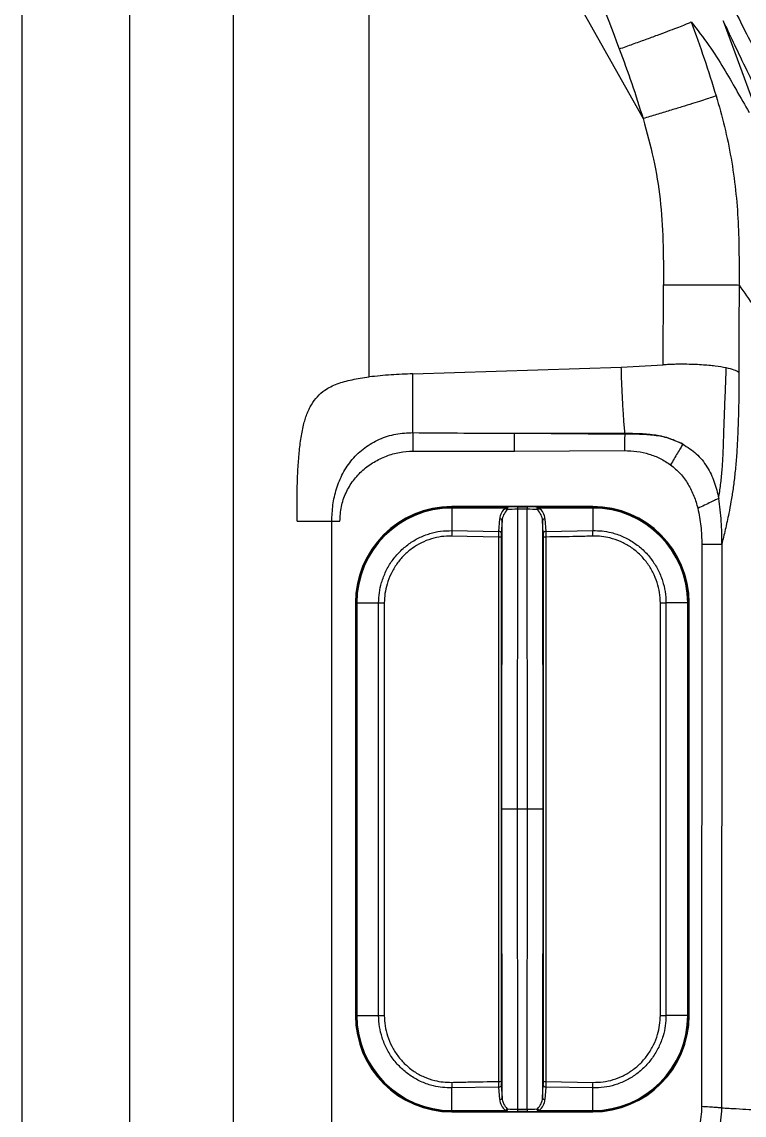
# Model space of a CAD drawing. Extents: x 400 to 501, y 484 to 634.
# Drawn here: x 400.3 to 409.21, y 561.47 to 574.96 of the extents above; entities that cross this region are included whole.
import ezdxf

# ---------------------------------------------------------------- set-up
doc = ezdxf.new("R2010")
doc.units = 0
doc.header["$MEASUREMENT"] = 0
doc.layers.add('1', color=4, linetype='Continuous')
doc.layers.add('DIM', color=3, linetype='Continuous')
doc.layers.add('GEOMETRY', color=3, linetype='Continuous', lineweight=25)

# ---------------------------------------------------------------- blocks, each defined once
blk = doc.blocks.new('2026 GRANDEE')
at = {"layer": '1', "color": 4, "ltscale": 16}
blk.add_line((-50.123, -3), (-50.123, -88.174), dxfattribs=at)
at = {"layer": 'GEOMETRY'}
for p, q in [((-48.791, -86.292), (-48.791, -4.882)), ((-44.821, -27.859), (-44.821, -27.866)), ((-44.821, -27.876), (-44.821, -27.866)), ((-44.821, -27.866), (-44.151, -27.866)), ((-44.821, -27.876), (-44.821, -28.155)), ((-44.157, -27.876), (-44.821, -27.876)), ((-44.011, -27.891), (-44.014, -31.593)), ((-44.011, -27.862), (-44.011, -27.891)), ((-44.011, -27.862), (-43.892, -27.862)), ((-43.892, -27.891), (-44.011, -27.891)), ((-43.892, -27.862), (-43.892, -27.891)), ((-43.889, -31.593), (-43.892, -27.891)), ((-43.753, -27.866), (-43.083, -27.866)), ((-43.083, -27.876), (-43.746, -27.876)), ((-43.083, -27.859), (-43.083, -27.866)), ((-43.083, -27.876), (-43.083, -27.866)), ((-43.083, -27.876), (-43.083, -28.155)), ((-44.241, -28.166), (-44.231, -28.01)), ((-44.201, -28.032), (-44.211, -28.188)), ((-44.204, -31.593), (-44.201, -28.032)), ((-43.703, -28.032), (-43.699, -31.593)), ((-43.693, -28.188), (-43.703, -28.032)), ((-43.673, -28.01), (-43.663, -28.166)), ((-44.821, -28.155), (-44.241, -28.166)), ((-43.663, -28.166), (-43.083, -28.155)), ((-44.242, -28.234), (-44.824, -28.223)), ((-46.01, -29.048), (-46.01, -34.139)), ((-46.01, -29.048), (-46.002, -29.048)), ((-46.002, -34.139), (-46.002, -29.048)), ((-46.002, -29.048), (-45.993, -29.048)), ((-45.993, -29.048), (-45.724, -29.048)), ((-45.724, -29.048), (-45.654, -29.048)), ((-45.654, -29.048), (-45.654, -34.139)), ((-42.249, -29.048), (-42.18, -29.048)), ((-41.91, -29.048), (-42.18, -29.048)), ((-42.18, -29.048), (-42.18, -34.139)), ((-41.91, -34.139), (-41.91, -29.048)), ((-41.91, -29.048), (-41.901, -29.048)), ((-41.901, -29.048), (-41.901, -34.139)), ((-41.894, -29.048), (-41.901, -29.048)), ((-44.201, -35.154), (-44.204, -31.593)), ((-44.014, -31.593), (-44.204, -31.593)), ((-44.014, -31.593), (-44.011, -35.296)), ((-43.889, -31.593), (-44.014, -31.593)), ((-43.699, -31.593), (-43.889, -31.593)), ((-46.01, -34.139), (-46.002, -34.139)), ((-46.002, -34.139), (-45.993, -34.139)), ((-45.993, -34.139), (-45.724, -34.139)), ((-45.724, -34.139), (-45.654, -34.139)), ((-42.249, -34.139), (-42.18, -34.139)), ((-41.91, -34.139), (-42.18, -34.139)), ((-41.91, -34.139), (-41.901, -34.139)), ((-41.894, -34.139), (-41.901, -34.139)), ((-44.241, -35.021), (-44.821, -35.032)), ((-44.821, -35.311), (-44.821, -35.032)), ((-44.231, -35.177), (-44.241, -35.021)), ((-44.211, -34.998), (-44.201, -35.154)), ((-43.703, -35.154), (-43.693, -34.998)), ((-43.663, -35.021), (-43.673, -35.177)), ((-43.083, -35.032), (-43.663, -35.021)), ((-43.661, -34.953), (-43.08, -34.964)), ((-43.083, -35.311), (-43.083, -35.032))]:
    blk.add_line(p, q, dxfattribs=at)
at = {"layer": 'GEOMETRY', "ltscale": 16}
for p, q in [((-47.516, -5.616), (-47.516, -41.246)), ((-45.841, -26.258), (-45.841, -17.061)), ((-41.473, -21.864), (-40.874, -23.505)), ((-42.214, -26.11), (-42.212, -25.122)), ((-45.301, -26.22), (-42.731, -26.136)), ((-42.731, -26.136), (-42.214, -26.11)), ((-44.048, -26.954), (-42.689, -26.964)), ((-44.048, -26.954), (-42.686, -26.954)), ((-42.686, -26.954), (-42.689, -26.964)), ((-44.05, -27.174), (-42.691, -27.168)), ((-46.301, -41.246), (-46.301, -28.039)), ((-46.301, -28.039), (-46.201, -28.039)), ((-41.739, -28.323), (-41.741, -35.262)), ((-41.493, -28.323), (-41.495, -35.279)), ((-41.894, -34.139), (-41.894, -29.048)), ((-44.821, -35.311), (-44.157, -35.311)), ((-44.821, -35.321), (-44.821, -35.311)), ((-44.151, -35.321), (-44.821, -35.321)), ((-44.821, -35.328), (-44.821, -35.321)), ((-44.821, -35.328), (-43.083, -35.328)), ((-44.011, -35.296), (-43.892, -35.296)), ((-44.011, -35.296), (-44.011, -35.325)), ((-43.892, -35.325), (-44.011, -35.325)), ((-43.892, -35.296), (-43.892, -35.325)), ((-43.083, -35.321), (-43.753, -35.321)), ((-43.746, -35.311), (-43.083, -35.311)), ((-43.083, -35.321), (-43.083, -35.311)), ((-43.083, -35.328), (-43.083, -35.321))]:
    blk.add_line(p, q, dxfattribs=at)
at = {"layer": 'GEOMETRY', "color": 4, "ltscale": 16}
for p, q in [((-43.083, -27.859), (-44.821, -27.859)), ((-45.993, -29.048), (-45.993, -34.139)), ((-45.724, -34.139), (-45.724, -29.048)), ((-42.249, -34.139), (-42.249, -29.048)), ((-43.892, -35.296), (-43.889, -31.593)), ((-43.699, -31.593), (-43.703, -35.154))]:
    blk.add_line(p, q, dxfattribs=at)
at = {"layer": 'GEOMETRY', "ltscale": 16, "flags": 128}
for points in [[(-45.841, -17.061), (-44.152, -20.066), (-42.463, -23.071)], [(-41.279, -25.124), (-41.28, -25.664), (-41.281, -26.205)]]:
    blk.add_lwpolyline(points, dxfattribs=at)
at = {"layer": 'GEOMETRY'}
for centre, radius, start, end in [((-44.821, -29.048), 1.189, 90, 180), ((-44.821, -29.048), 1.182, 90, 180), ((-44.181, -27.917), 0.0485, 23.7777, 59.6899), ((-44.16, -27.893), 0.0287, 355.1309, 70.5901), ((-43.743, -27.893), 0.0287, 109.4099, 184.8691), ((-43.722, -27.917), 0.0485, 120.3101, 156.2223), ((-43.083, -29.048), 1.189, 0, 90), ((-43.083, -29.048), 1.182, 0, 90), ((-43.083, -29.048), 1.172, 0, 90), ((-44.229, -28.038), 0.0283, 11.3134, 94.4463), ((-43.675, -28.038), 0.0283, 85.5537, 168.6866), ((-42.713, -28.282), 2.111, 176.5587, 178.4096), ((-44.238, -28.194), 0.0283, 11.3134, 94.4463), ((-43.665, -28.194), 0.0283, 85.5537, 168.6866), ((-45.19, -28.282), 2.111, 1.5904, 3.4413), ((-44.236, -28.353), 0.119, 78.5676, 93.1592), ((-43.668, -28.353), 0.119, 86.8408, 101.4324), ((-44.821, -34.139), 1.189, 180, 270), ((-44.821, -34.139), 1.182, 180, 270), ((-44.821, -34.139), 1.172, 180, 270), ((-43.083, -34.139), 1.172, 270, 0), ((-43.083, -34.139), 1.182, 270, 0), ((-43.083, -34.139), 1.189, 270, 0), ((-42.713, -34.905), 2.111, 181.5904, 183.4413), ((-44.236, -34.833), 0.119, 266.8408, 281.4324), ((-44.238, -34.993), 0.0283, 265.5537, 348.6866), ((-43.665, -34.993), 0.0283, 191.3134, 274.4463), ((-43.668, -34.833), 0.119, 258.5676, 273.1592), ((-45.19, -34.905), 2.111, 356.5587, 358.4096), ((-44.229, -35.149), 0.0283, 265.5537, 348.6866), ((-43.675, -35.149), 0.0283, 191.3134, 274.4463)]:
    blk.add_arc(centre, radius, start, end, dxfattribs=at)
at = {"layer": 'GEOMETRY', "color": 4, "ltscale": 16}
blk.add_arc((-44.821, -29.048), 1.172, 90, 180, dxfattribs=at)
at = {"layer": 'GEOMETRY', "ltscale": 256}
for centre, radius, start, end in [((-44.181, -35.269), 0.0485, 300.3101, 336.2223), ((-44.16, -35.293), 0.0287, 289.4099, 4.8691), ((-43.743, -35.293), 0.0287, 175.1309, 250.5901), ((-43.722, -35.269), 0.0485, 203.7777, 239.6899)]:
    blk.add_arc(centre, radius, start, end, dxfattribs=at)
at = {"layer": 'GEOMETRY'}
for centre, major_axis, ratio, start_param, end_param in [((-44.011, -28.02), (0.22, 0.001), 0.878974, 2.293313, 3.084043), ((-44.011, -28.043), (0.005, 0.194), 0.98006, 0.751525, 1.542255), ((-44.011, -27.881), (0.22, 0), 0.087624, 1.570705, 2.259727), ((-44.011, -27.911), (0.19, 0), 0.104015, 1.570675, 2.259698), ((-43.892, -27.881), (0.22, 0), 0.087624, 0.881865, 1.570888), ((-43.892, -27.911), (0.19, 0), 0.104015, 0.881895, 1.570917), ((-43.892, -28.043), (-0.005, 0.194), 0.98006, 4.740931, 5.531661), ((-43.892, -28.02), (0.22, -0.001), 0.878974, 0.05755, 0.848279), ((-44.011, -35.166), (0.22, -0.001), 0.878974, 3.199142, 3.989872), ((-44.011, -35.144), (-0.005, 0.194), 0.98006, 1.599338, 2.390068), ((-43.892, -35.144), (0.005, 0.194), 0.98006, 3.893117, 4.683847), ((-43.892, -35.166), (0.22, 0.001), 0.878974, 5.434906, 6.225636)]:
    blk.add_ellipse(centre, major_axis=major_axis, ratio=ratio, start_param=start_param, end_param=end_param, dxfattribs=at)
at = {"layer": 'GEOMETRY', "ltscale": 256}
for centre, major_axis, ratio, start_param, end_param in [((-44.011, -35.306), (0.22, 0), 0.087624, 4.023458, 4.712481), ((-44.011, -35.276), (0.19, 0), 0.104015, 4.023487, 4.71251), ((-43.892, -35.276), (0.19, 0), 0.104015, 4.712268, 5.401291), ((-43.892, -35.306), (0.22, 0), 0.087624, 4.712297, 5.40132)]:
    blk.add_ellipse(centre, major_axis=major_axis, ratio=ratio, start_param=start_param, end_param=end_param, dxfattribs=at)
at = {"layer": 'GEOMETRY', "ltscale": 16}
for points, knots in [([(-43.804, -19.491), (-43.628, -19.943), (-43.275, -20.848), (-42.929, -21.756), (-42.756, -22.21)], [0, 0, 0, 0, 0.499286, 1, 1, 1, 1]), ([(-41.382, -21.634), (-41.337, -21.724), (-41.248, -21.904), (-41.088, -22.22), (-40.909, -22.57), (-40.708, -22.957), (-40.485, -23.379), (-40.241, -23.835), (-39.975, -24.323), (-39.686, -24.838), (-39.373, -25.378), (-39.033, -25.937), (-38.667, -26.507), (-38.395, -26.892), (-38.259, -27.085)], [0, 0, 0, 0, 0.083353, 0.166717, 0.25008, 0.333439, 0.416796, 0.500151, 0.583492, 0.66682, 0.750163, 0.833606, 0.917015, 1, 1, 1, 1]), ([(-42.756, -22.21), (-42.7, -22.191), (-42.59, -22.151), (-42.431, -22.093), (-42.284, -22.039), (-42.153, -21.991), (-42.043, -21.949), (-41.957, -21.915), (-41.895, -21.889), (-41.878, -21.881), (-41.869, -21.877)], [0, 0, 0, 0, 0.125005, 0.250005, 0.375002, 0.5, 0.624998, 0.749995, 0.874995, 1, 1, 1, 1]), ([(-41.869, -21.877), (-41.794, -21.974), (-41.644, -22.169), (-41.465, -22.449), (-41.313, -22.721), (-41.207, -22.903), (-41.154, -22.994)], [0, 0, 0, 0, 0.2499634, 0.499834, 0.7497844, 1, 1, 1, 1]), ([(-41.869, -21.877), (-41.815, -22.028), (-41.706, -22.329), (-41.61, -22.635), (-41.562, -22.788)], [0, 0, 0, 0, 0.500026, 1, 1, 1, 1]), ([(-38.28, -27.558), (-38.41, -27.382), (-38.671, -27.03), (-39.014, -26.503), (-39.329, -25.984), (-39.619, -25.478), (-39.888, -24.991), (-40.137, -24.527), (-40.38, -24.064), (-40.614, -23.61), (-40.835, -23.174), (-41.031, -22.781), (-41.203, -22.431), (-41.352, -22.121), (-41.433, -21.949), (-41.473, -21.864)], [0, 0, 0, 0, 0.071125, 0.142565, 0.214114, 0.2855642, 0.3569922, 0.4284189, 0.4998617, 0.5832156, 0.6665723, 0.7499322, 0.8332945, 0.9166503, 1, 1, 1, 1]), ([(-42.756, -22.21), (-42.703, -22.353), (-42.599, -22.637), (-42.508, -22.926), (-42.463, -23.071)], [0, 0, 0, 0, 0.500012, 1, 1, 1, 1]), ([(-41.562, -22.788), (-41.57, -22.792), (-41.588, -22.799), (-41.65, -22.82), (-41.738, -22.848), (-41.85, -22.884), (-41.983, -22.925), (-42.133, -22.971), (-42.294, -23.02), (-42.407, -23.054), (-42.463, -23.071)], [0, 0, 0, 0, 0.125005, 0.250005, 0.375002, 0.5, 0.624998, 0.749995, 0.874995, 1, 1, 1, 1]), ([(-41.562, -22.788), (-41.526, -22.915), (-41.454, -23.169), (-41.374, -23.558), (-41.318, -23.953), (-41.288, -24.348), (-41.278, -24.738), (-41.279, -24.996), (-41.279, -25.124)], [0, 0, 0, 0, 0.166932, 0.335369, 0.504317, 0.672496, 0.838406, 1, 1, 1, 1]), ([(-42.463, -23.071), (-42.417, -23.236), (-42.326, -23.563), (-42.244, -24.068), (-42.211, -24.587), (-42.212, -24.94), (-42.212, -25.122)], [0, 0, 0, 0, 0.2479343, 0.4902315, 0.7376088, 1, 1, 1, 1]), ([(-42.212, -25.122), (-42.156, -25.122), (-42.044, -25.122), (-41.883, -25.122), (-41.732, -25.123), (-41.597, -25.123), (-41.48, -25.123), (-41.386, -25.123), (-41.315, -25.123), (-41.291, -25.124), (-41.279, -25.124)], [0, 0, 0, 0, 0.125004, 0.250004, 0.375001, 0.5, 0.624999, 0.749996, 0.874996, 1, 1, 1, 1]), ([(-41.279, -25.124), (-41.217, -25.213), (-41.094, -25.391), (-40.87, -25.741), (-40.72, -25.998), (-40.621, -26.169)], [0, 0, 0, 0, 0.2499785, 0.4998509, 1, 1, 1, 1]), ([(-42.686, -26.954), (-42.688, -26.93), (-42.693, -26.882), (-42.7, -26.796), (-42.706, -26.701), (-42.712, -26.598), (-42.718, -26.488), (-42.723, -26.374), (-42.728, -26.256), (-42.73, -26.176), (-42.731, -26.136)], [0, 0, 0, 0, 0.125, 0.25, 0.375, 0.5, 0.625, 0.749999, 0.874999, 1, 1, 1, 1]), ([(-41.437, -26.147), (-41.48, -26.139), (-41.544, -26.128), (-41.653, -26.117), (-41.742, -26.109), (-41.842, -26.104), (-41.933, -26.102), (-42.012, -26.102), (-42.076, -26.103), (-42.144, -26.105), (-42.19, -26.108), (-42.214, -26.11)], [0, 0, 0, 0, 0.2291, 0.343846, 0.460314, 0.582784, 0.71008, 0.77791, 0.848308, 0.922336, 1, 1, 1, 1]), ([(-41.53, -27.757), (-41.522, -27.701), (-41.505, -27.589), (-41.487, -27.417), (-41.476, -27.237), (-41.469, -27.041), (-41.463, -26.823), (-41.454, -26.597), (-41.444, -26.371), (-41.439, -26.222), (-41.437, -26.147)], [0, 0, 0, 0, 0.131157, 0.263524, 0.390388, 0.515464, 0.639686, 0.762377, 0.881093, 1, 1, 1, 1]), ([(-41.281, -26.205), (-41.297, -26.194), (-41.328, -26.173), (-41.401, -26.155), (-41.437, -26.147)], [0, 0, 0, 0, 0.510132, 1, 1, 1, 1]), ([(-46.649, -26.852), (-46.643, -26.829), (-46.631, -26.784), (-46.609, -26.718), (-46.583, -26.657), (-46.543, -26.582), (-46.482, -26.499), (-46.399, -26.427), (-46.315, -26.377), (-46.234, -26.342), (-46.146, -26.314), (-46.051, -26.291), (-45.949, -26.273), (-45.878, -26.263), (-45.841, -26.258)], [0, 0, 0, 0, 0.063988, 0.127097, 0.189602, 0.250925, 0.371181, 0.492586, 0.572527, 0.653734, 0.737822, 0.821119, 0.907662, 1, 1, 1, 1]), ([(-45.301, -26.22), (-45.39, -26.223), (-45.571, -26.23), (-45.751, -26.249), (-45.841, -26.258)], [0, 0, 0, 0, 0.497115, 1, 1, 1, 1]), ([(-45.301, -26.946), (-45.301, -26.896), (-45.301, -26.796), (-45.301, -26.615), (-45.301, -26.422), (-45.301, -26.287), (-45.301, -26.22)], [0, 0, 0, 0, 0.25438, 0.504413, 0.752221, 1, 1, 1, 1]), ([(-41.281, -26.205), (-41.281, -26.315), (-41.282, -26.534), (-41.289, -26.825), (-41.3, -27.073), (-41.313, -27.278), (-41.331, -27.468), (-41.353, -27.641), (-41.378, -27.798), (-41.409, -27.967), (-41.448, -28.142), (-41.478, -28.264), (-41.493, -28.323)], [0, 0, 0, 0, 0.127738, 0.254274, 0.34004, 0.423664, 0.507914, 0.590741, 0.674207, 0.756183, 0.881226, 1, 1, 1, 1]), ([(-46.73, -28.039), (-46.73, -27.995), (-46.73, -27.912), (-46.73, -27.787), (-46.728, -27.665), (-46.725, -27.543), (-46.719, -27.393), (-46.707, -27.221), (-46.686, -27.029), (-46.661, -26.911), (-46.649, -26.852)], [0, 0, 0, 0, 0.1084526, 0.2084642, 0.3101808, 0.4117035, 0.5123957, 0.6835477, 0.8431217, 1, 1, 1, 1]), ([(-46.301, -28.039), (-46.298, -27.972), (-46.293, -27.836), (-46.247, -27.637), (-46.17, -27.445), (-46.054, -27.271), (-45.9, -27.126), (-45.716, -27.02), (-45.513, -26.955), (-45.371, -26.949), (-45.301, -26.946)], [0, 0, 0, 0, 0.121219, 0.243283, 0.366737, 0.491788, 0.618323, 0.74547, 0.873014, 1, 1, 1, 1]), ([(-45.301, -26.946), (-45.301, -26.962), (-45.301, -26.993), (-45.301, -27.05), (-45.301, -27.111), (-45.301, -27.153), (-45.301, -27.174)], [0, 0, 0, 0, 0.250034, 0.500007, 0.749976, 1, 1, 1, 1]), ([(-45.301, -26.946), (-45.092, -26.948), (-44.674, -26.95), (-44.257, -26.953), (-44.048, -26.954)], [0, 0, 0, 0, 0.499679, 1, 1, 1, 1]), ([(-44.05, -27.174), (-44.05, -27.153), (-44.049, -27.111), (-44.049, -27.051), (-44.048, -26.997), (-44.048, -26.968), (-44.048, -26.954)], [0, 0, 0, 0, 0.2500003, 0.4999999, 0.7499996, 1, 1, 1, 1]), ([(-42.689, -26.964), (-42.689, -26.977), (-42.69, -27.002), (-42.69, -27.053), (-42.69, -27.109), (-42.691, -27.148), (-42.691, -27.168)], [0, 0, 0, 0, 0.25, 0.5, 0.75, 1, 1, 1, 1]), ([(-41.973, -27.087), (-42.029, -27.062), (-42.142, -27.01), (-42.325, -26.977), (-42.507, -26.965), (-42.629, -26.965), (-42.689, -26.964)], [0, 0, 0, 0, 0.252733, 0.504625, 0.753238, 1, 1, 1, 1]), ([(-42.686, -26.954), (-42.654, -26.954), (-42.591, -26.954), (-42.494, -26.956), (-42.399, -26.962), (-42.277, -26.977), (-42.131, -27.009), (-42.025, -27.062), (-41.973, -27.087)], [0, 0, 0, 0, 0.128987, 0.259539, 0.394419, 0.517022, 0.763796, 1, 1, 1, 1]), ([(-41.973, -27.087), (-41.982, -27.103), (-42, -27.133), (-42.038, -27.198), (-42.08, -27.269), (-42.109, -27.318), (-42.123, -27.343)], [0, 0, 0, 0, 0.247401, 0.494194, 0.746038, 1, 1, 1, 1]), ([(-41.973, -27.087), (-41.915, -27.125), (-41.798, -27.199), (-41.668, -27.365), (-41.577, -27.553), (-41.546, -27.689), (-41.53, -27.757)], [0, 0, 0, 0, 0.248384, 0.498083, 0.748136, 1, 1, 1, 1]), ([(-45.301, -27.174), (-45.092, -27.174), (-44.675, -27.175), (-44.259, -27.174), (-44.05, -27.174)], [0, 0, 0, 0, 0.499688, 1, 1, 1, 1]), ([(-42.691, -27.168), (-42.64, -27.17), (-42.538, -27.173), (-42.389, -27.207), (-42.248, -27.26), (-42.165, -27.316), (-42.123, -27.343)], [0, 0, 0, 0, 0.253989, 0.504872, 0.753783, 1, 1, 1, 1]), ([(-42.123, -27.343), (-42.081, -27.378), (-41.998, -27.448), (-41.903, -27.582), (-41.831, -27.726), (-41.802, -27.83), (-41.787, -27.881)], [0, 0, 0, 0, 0.252756, 0.503498, 0.751377, 1, 1, 1, 1]), ([(-41.53, -27.757), (-41.541, -27.762), (-41.563, -27.773), (-41.627, -27.804), (-41.703, -27.841), (-41.759, -27.868), (-41.787, -27.881)], [0, 0, 0, 0, 0.247195, 0.494495, 0.746564, 1, 1, 1, 1]), ([(-41.493, -28.323), (-41.492, -28.229), (-41.491, -28.039), (-41.517, -27.851), (-41.53, -27.757)], [0, 0, 0, 0, 0.4964924, 1, 1, 1, 1]), ([(-41.787, -27.881), (-41.772, -27.954), (-41.743, -28.1), (-41.74, -28.249), (-41.739, -28.323)], [0, 0, 0, 0, 0.498548, 1, 1, 1, 1]), ([(-46.73, -28.039), (-46.706, -28.039), (-46.656, -28.039), (-46.55, -28.039), (-46.43, -28.039), (-46.344, -28.039), (-46.301, -28.039)], [0, 0, 0, 0, 0.250001, 0.5, 0.749999, 1, 1, 1, 1]), ([(-41.739, -28.323), (-41.71, -28.323), (-41.652, -28.323), (-41.576, -28.323), (-41.517, -28.323), (-41.501, -28.323), (-41.493, -28.323)], [0, 0, 0, 0, 0.2500041, 0.5, 0.7499958, 1, 1, 1, 1]), ([(-44.151, -35.321), (-44.152, -35.32), (-44.154, -35.319), (-44.156, -35.314), (-44.157, -35.311)], [0, 0, 0, 0, 0.423625, 1, 1, 1, 1]), ([(-44.137, -35.289), (-44.136, -35.289), (-44.135, -35.291), (-44.133, -35.291), (-44.132, -35.291)], [0, 0, 0, 0, 0.561663, 1, 1, 1, 1]), ([(-43.772, -35.291), (-43.771, -35.291), (-43.769, -35.291), (-43.767, -35.29), (-43.767, -35.289), (-43.766, -35.289)], [0, 0, 0, 0, 0.556675, 0.809847, 1, 1, 1, 1]), ([(-43.746, -35.311), (-43.747, -35.312), (-43.748, -35.316), (-43.75, -35.319), (-43.752, -35.32), (-43.753, -35.321)], [0, 0, 0, 0, 0.200723, 0.75275, 1, 1, 1, 1]), ([(-41.741, -35.262), (-41.743, -35.305), (-41.746, -35.39), (-41.772, -35.515), (-41.811, -35.637), (-41.849, -35.712), (-41.869, -35.75)], [0, 0, 0, 0, 0.25026, 0.499411, 0.748903, 1, 1, 1, 1]), ([(-41.495, -35.279), (-41.502, -35.278), (-41.516, -35.278), (-41.57, -35.274), (-41.646, -35.269), (-41.708, -35.265), (-41.741, -35.262)], [0, 0, 0, 0, 0.233045, 0.467084, 0.717658, 1, 1, 1, 1]), ([(-41.495, -35.279), (-41.498, -35.33), (-41.503, -35.431), (-41.538, -35.579), (-41.586, -35.724), (-41.632, -35.814), (-41.655, -35.86)], [0, 0, 0, 0, 0.2504845, 0.4994233, 0.74864, 1, 1, 1, 1]), ([(-41.495, -35.279), (-41.433, -35.282), (-41.308, -35.288), (-41.154, -35.298), (-41.065, -35.305), (-41.021, -35.309)], [0, 0, 0, 0, 0.333265, 0.666606, 1, 1, 1, 1])]:
    blk.add_open_spline(points, degree=3, knots=knots, dxfattribs=at)
at = {"layer": 'GEOMETRY'}
for points, knots in [([(-46.201, -28.039), (-46.197, -27.979), (-46.19, -27.858), (-46.132, -27.687), (-46.041, -27.534), (-45.922, -27.406), (-45.783, -27.305), (-45.63, -27.231), (-45.468, -27.183), (-45.356, -27.177), (-45.301, -27.174)], [0, 0, 0, 0, 0.130771, 0.260306, 0.387799, 0.51304, 0.636434, 0.758189, 0.879299, 1, 1, 1, 1]), ([(-44.157, -27.876), (-44.157, -27.874), (-44.155, -27.871), (-44.153, -27.867), (-44.151, -27.866), (-44.151, -27.866)], [0, 0, 0, 0, 0.200723, 0.75275, 1, 1, 1, 1]), ([(-44.132, -27.896), (-44.133, -27.896), (-44.134, -27.896), (-44.136, -27.897), (-44.137, -27.898), (-44.137, -27.898)], [0, 0, 0, 0, 0.5566751, 0.8098467, 1, 1, 1, 1]), ([(-43.766, -27.898), (-43.767, -27.897), (-43.769, -27.896), (-43.771, -27.896), (-43.772, -27.896)], [0, 0, 0, 0, 0.561663, 1, 1, 1, 1]), ([(-43.753, -27.866), (-43.752, -27.867), (-43.749, -27.868), (-43.747, -27.873), (-43.746, -27.876)], [0, 0, 0, 0, 0.423625, 1, 1, 1, 1]), ([(-45.724, -29.048), (-45.722, -29.006), (-45.718, -28.92), (-45.688, -28.789), (-45.637, -28.654), (-45.561, -28.526), (-45.465, -28.412), (-45.354, -28.317), (-45.228, -28.241), (-45.096, -28.189), (-44.959, -28.158), (-44.867, -28.156), (-44.821, -28.155)], [0, 0, 0, 0, 0.089523, 0.180952, 0.285721, 0.393378, 0.495975, 0.601402, 0.702303, 0.806003, 0.901768, 1, 1, 1, 1]), ([(-44.242, -28.234), (-44.242, -28.221), (-44.242, -28.197), (-44.241, -28.176), (-44.241, -28.167), (-44.241, -28.166)], [0, 0, 0, 0, 0.497909, 0.92806, 1, 1, 1, 1]), ([(-44.211, -28.188), (-44.211, -28.189), (-44.211, -28.195), (-44.212, -28.21), (-44.212, -28.227), (-44.212, -28.236)], [0, 0, 0, 0, 0.071948, 0.502115, 1, 1, 1, 1]), ([(-43.692, -28.236), (-43.692, -28.235), (-43.692, -28.226), (-43.692, -28.208), (-43.692, -28.195), (-43.693, -28.188)], [0, 0, 0, 0, 0.070459, 0.500882, 1, 1, 1, 1]), ([(-43.663, -28.166), (-43.662, -28.175), (-43.662, -28.193), (-43.661, -28.219), (-43.661, -28.232), (-43.661, -28.234)], [0, 0, 0, 0, 0.499095, 0.929538, 1, 1, 1, 1]), ([(-43.083, -28.155), (-43.045, -28.155), (-42.968, -28.156), (-42.844, -28.179), (-42.712, -28.223), (-42.58, -28.296), (-42.459, -28.391), (-42.358, -28.505), (-42.277, -28.634), (-42.221, -28.769), (-42.186, -28.908), (-42.182, -29.001), (-42.18, -29.048)], [0, 0, 0, 0, 0.080362, 0.162168, 0.266785, 0.374574, 0.481655, 0.592006, 0.696454, 0.803794, 0.900718, 1, 1, 1, 1]), ([(-44.824, -28.223), (-44.866, -28.224), (-44.95, -28.225), (-45.076, -28.254), (-45.198, -28.302), (-45.313, -28.372), (-45.415, -28.46), (-45.503, -28.565), (-45.573, -28.685), (-45.621, -28.808), (-45.649, -28.93), (-45.652, -29.009), (-45.654, -29.048)], [0, 0, 0, 0, 0.096743, 0.193491, 0.295703, 0.397932, 0.502039, 0.606159, 0.712689, 0.819234, 0.909633, 1, 1, 1, 1]), ([(-44.242, -34.953), (-44.243, -34.802), (-44.243, -34.5), (-44.243, -34.047), (-44.243, -33.291), (-44.243, -32.595), (-44.243, -31.688), (-44.243, -30.795), (-44.243, -29.846), (-44.243, -29.113), (-44.243, -28.673), (-44.243, -28.38), (-44.242, -28.234)], [0, 0, 0, 0, 0.067434, 0.13491, 0.202391, 0.404973, 0.445454, 0.60738, 0.803652, 0.869118, 0.934579, 1, 1, 1, 1]), ([(-44.212, -28.236), (-44.212, -28.458), (-44.214, -28.901), (-44.213, -29.567), (-44.213, -30.677), (-44.213, -32.019), (-44.213, -33.289), (-44.213, -34.045), (-44.213, -34.498), (-44.212, -34.8), (-44.212, -34.95)], [0, 0, 0, 0, 0.099095, 0.198274, 0.29746, 0.595095, 0.797509, 0.865024, 0.932533, 1, 1, 1, 1]), ([(-43.08, -28.223), (-43.146, -28.225), (-43.34, -28.23), (-43.534, -28.232), (-43.661, -28.234)], [0, 0, 0, 0, 0.34374, 1, 1, 1, 1]), ([(-45.654, -34.139), (-45.652, -34.181), (-45.648, -34.267), (-45.616, -34.395), (-45.565, -34.52), (-45.491, -34.639), (-45.397, -34.744), (-45.287, -34.833), (-45.165, -34.9), (-45.044, -34.941), (-44.929, -34.962), (-44.859, -34.963), (-44.824, -34.964)], [0, 0, 0, 0, 0.098018, 0.196079, 0.302289, 0.408485, 0.517294, 0.62609, 0.732189, 0.83827, 0.919136, 1, 1, 1, 1]), ([(-42.18, -34.139), (-42.181, -34.181), (-42.185, -34.266), (-42.215, -34.398), (-42.267, -34.532), (-42.343, -34.66), (-42.439, -34.775), (-42.55, -34.87), (-42.675, -34.946), (-42.807, -34.998), (-42.945, -35.029), (-43.036, -35.031), (-43.083, -35.032)], [0, 0, 0, 0, 0.089523, 0.180952, 0.285721, 0.393378, 0.495975, 0.601402, 0.702303, 0.806003, 0.901768, 1, 1, 1, 1]), ([(-44.824, -34.964), (-44.757, -34.962), (-44.563, -34.957), (-44.369, -34.954), (-44.242, -34.953)], [0, 0, 0, 0, 0.34374, 1, 1, 1, 1]), ([(-44.241, -35.021), (-44.241, -35.011), (-44.242, -34.993), (-44.242, -34.968), (-44.242, -34.955), (-44.242, -34.953)], [0, 0, 0, 0, 0.497914, 0.928348, 1, 1, 1, 1]), ([(-44.212, -34.95), (-44.212, -34.952), (-44.212, -34.961), (-44.212, -34.979), (-44.211, -34.992), (-44.211, -34.998)], [0, 0, 0, 0, 0.071649, 0.502063, 1, 1, 1, 1]), ([(-43.693, -34.998), (-43.693, -34.997), (-43.692, -34.991), (-43.692, -34.976), (-43.692, -34.96), (-43.692, -34.95)], [0, 0, 0, 0, 0.0706622, 0.500839, 1, 1, 1, 1]), ([(-43.661, -34.953), (-43.661, -34.966), (-43.662, -34.99), (-43.662, -35.011), (-43.663, -35.02), (-43.663, -35.021)], [0, 0, 0, 0, 0.499185, 0.929346, 1, 1, 1, 1])]:
    blk.add_open_spline(points, degree=3, knots=knots, dxfattribs=at)
at = {"layer": 'GEOMETRY', "color": 4, "ltscale": 16}
for points, knots in [([(-43.692, -34.95), (-43.691, -34.729), (-43.69, -34.286), (-43.69, -33.62), (-43.69, -32.509), (-43.69, -31.168), (-43.69, -29.897), (-43.69, -29.142), (-43.69, -28.689), (-43.691, -28.387), (-43.692, -28.236)], [0, 0, 0, 0, 0.099095, 0.198274, 0.29746, 0.595095, 0.797509, 0.865024, 0.932533, 1, 1, 1, 1]), ([(-43.661, -28.234), (-43.661, -28.385), (-43.66, -28.687), (-43.66, -29.14), (-43.66, -29.896), (-43.66, -30.592), (-43.66, -31.499), (-43.66, -32.392), (-43.66, -33.341), (-43.66, -34.074), (-43.66, -34.514), (-43.661, -34.806), (-43.661, -34.953)], [0, 0, 0, 0, 0.067434, 0.13491, 0.202391, 0.404973, 0.445454, 0.60738, 0.803652, 0.869118, 0.934579, 1, 1, 1, 1]), ([(-42.249, -29.048), (-42.251, -29.005), (-42.255, -28.92), (-42.287, -28.792), (-42.339, -28.667), (-42.412, -28.548), (-42.506, -28.442), (-42.616, -28.354), (-42.739, -28.287), (-42.86, -28.245), (-42.974, -28.224), (-43.045, -28.223), (-43.08, -28.223)], [0, 0, 0, 0, 0.098018, 0.196079, 0.302289, 0.408485, 0.517294, 0.62609, 0.732189, 0.83827, 0.919136, 1, 1, 1, 1]), ([(-44.821, -35.032), (-44.859, -35.031), (-44.935, -35.03), (-45.059, -35.008), (-45.191, -34.963), (-45.324, -34.891), (-45.444, -34.795), (-45.546, -34.682), (-45.626, -34.552), (-45.682, -34.418), (-45.717, -34.278), (-45.722, -34.186), (-45.724, -34.139)], [0, 0, 0, 0, 0.080362, 0.162168, 0.266785, 0.374574, 0.481655, 0.592006, 0.696454, 0.803794, 0.900718, 1, 1, 1, 1]), ([(-43.08, -34.964), (-43.038, -34.963), (-42.954, -34.961), (-42.829, -34.933), (-42.706, -34.885), (-42.592, -34.815), (-42.488, -34.727), (-42.401, -34.622), (-42.33, -34.503), (-42.283, -34.38), (-42.255, -34.257), (-42.251, -34.178), (-42.249, -34.139)], [0, 0, 0, 0, 0.095477, 0.193492, 0.294289, 0.397934, 0.500621, 0.606162, 0.711252, 0.819238, 0.908705, 1, 1, 1, 1])]:
    blk.add_open_spline(points, degree=3, knots=knots, dxfattribs=at)

msp = doc.modelspace()

# ---------------------------------------------------------------- block references
at = {"layer": 'DIM'}
msp.add_blockref('2026 GRANDEE', (450.425, 596.84), dxfattribs=at)

doc.saveas('drawing.dxf')
